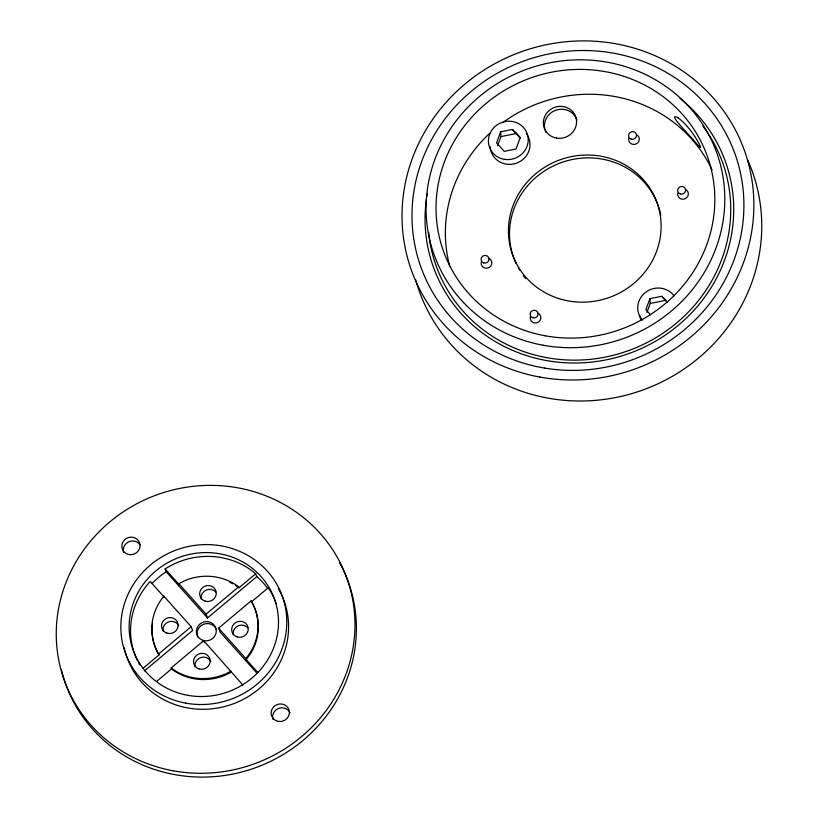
<?xml version="1.0" encoding="UTF-8"?>
<svg xmlns="http://www.w3.org/2000/svg" width="818" height="818" viewBox="0 0 818 818"><rect width="100%" height="100%" fill="white"/><g stroke="black" fill="none" stroke-linecap="round" stroke-linejoin="round"><path stroke-width="1.23" d="M500.626 131.831L496.536 142.772L504.215 151.35L515.984 148.988L520.074 138.048L512.395 129.469L500.626 131.831L500.943 136.606L497.589 145.594M646.905 312.415L650.259 303.437L665.954 300.278L661.721 296.29L649.952 298.652L645.862 309.593L650.474 314.736M144.295 671.036L192.588 630.504L191.156 626.68L163.876 596.21L163.477 596.68A53.415 50.859 -20.6 0 0 158.324 653.47L158.999 654.921L143.181 668.194M163.835 597.631L163.876 596.21M257.823 672.498L246.259 659.574L245.891 658.623L250.288 652.549A53.415 50.859 -20.6 0 0 251.453 601.363L251.136 600.862L218.621 628.152L220.052 631.966L257.159 673.418M246.259 659.574L250.645 653.5A53.415 50.859 -20.6 0 0 251.811 602.324L251.136 600.862M158.641 653.971L191.156 626.68M256.791 576.629L207.527 617.968L206.095 614.154L238.611 586.864L238.13 586.486A53.415 50.859 -20.6 0 0 185.645 580.33L178.815 583.674L179.173 584.635L165.134 568.939A75.123 71.524 -20.6 0 1 255.707 573.766L256.791 576.629A75.123 71.524 -20.6 0 1 267.967 588.704M238.498 587.447L238.968 587.815L255.707 573.766M231.32 672.11L230.788 672.427A53.415 50.859 -20.6 0 1 171.995 669.298L171.167 667.969L203.682 640.678L242.885 685.034M156.647 681.414L171.524 668.919M230.962 671.159L230.42 671.476A53.415 50.859 -20.6 0 1 171.637 668.347L171.167 667.969M500.943 136.606L516.628 133.457L520.575 137.864M678.429 118.181L677.59 117.639A19.959 2.802 43.2 0 0 680.576 125.696L681.68 126.943A20.092 2.546 45.9 0 0 685.269 130.921L686.517 132.271A20.041 2.27 48.6 0 0 690.208 136.361L691.394 137.68A20.041 1.984 51.4 0 0 694.656 141.371L695.617 142.475A20.092 1.697 54.1 0 0 698.051 145.236L698.705 145.931A19.959 1.401 56.7 0 0 695.699 137.894L694.789 136.483A20.092 1.697 54.1 0 0 691.721 132.025L690.637 130.573A20.041 1.984 51.4 0 0 687.151 126.309L685.975 124.99A20.041 2.27 48.6 0 0 682.498 121.473L681.394 120.502M512.395 129.469L516.628 133.457M661.721 296.29L667.099 302.292M178.815 583.674L206.095 614.154M218.621 628.152L245.891 658.623M165.134 568.939L166.207 571.802L207.527 617.968M164.234 597.171L150.195 581.475A75.123 71.524 -20.6 0 0 137.557 660.872M251.811 602.324L251.494 601.813L268.243 587.764A75.123 71.524 -20.6 0 1 276.095 603.418M158.999 654.921L158.682 654.42A53.415 50.859 -20.6 0 1 152.598 623.326M238.611 586.864L238.968 587.815M203.682 640.678L204.398 642.59M649.952 298.652L650.259 303.437M679.891 98.303A155.246 147.813 -20.6 0 1 634.114 351.576A155.246 147.813 -20.6 0 1 426.475 198.794M426.832 196.371A155.246 147.813 -20.6 0 1 427.241 193.958M449.91 266.821A140.226 133.508 -20.6 0 1 490.043 133.017M503.274 122.179A140.226 133.508 -20.6 0 1 712.069 169.899M747.632 159.899A176.944 168.477 -20.6 0 1 642.815 390.012A176.944 168.477 -20.6 0 1 415.667 279.705M705.014 129.04A152.24 144.95 -20.6 0 1 630.157 350.032A152.24 144.95 -20.6 0 1 428.673 232.435M702.897 126.156A152.24 144.95 -20.6 0 1 704.318 128.078M546.005 132.434A16.697 15.89 -20.6 0 1 555.033 110.502A16.697 15.89 -20.6 0 1 576.874 119.909M525.688 278.611A76.79 73.109 -20.6 0 1 523.305 275.594M519.716 270.267A76.79 73.109 -20.6 0 1 518.418 268.059M516.097 263.539A76.79 73.109 -20.6 0 1 562.896 162.036A76.79 73.109 -20.6 0 1 660.791 215.114M636.793 134.878A5.337 5.082 -20.6 0 1 638.756 141.402A5.337 5.082 -20.6 0 1 632.161 144.162A5.337 5.082 -20.6 0 1 628.827 138.222M526.475 133.753A20.031 19.07 -20.6 0 1 518.234 162.445A20.031 19.07 -20.6 0 1 490.739 150.277M490.391 148.539A20.031 19.07 -20.6 0 1 490.217 146.78M642.375 320.032A20.031 19.07 -20.6 0 1 645.545 292.353A20.031 19.07 -20.6 0 1 674.001 295.799M537.365 313.028A5.337 5.082 -20.6 0 1 540.596 319.317A5.337 5.082 -20.6 0 1 534.082 322.854A5.337 5.082 -20.6 0 1 530.401 316.811M488.305 258.212A5.337 5.082 -20.6 0 1 491.536 264.5A5.337 5.082 -20.6 0 1 485.023 268.038A5.337 5.082 -20.6 0 1 481.332 261.995M641.251 320.411A20.031 19.07 -20.6 0 1 639.717 315.37M685.862 189.694A5.337 5.082 -20.6 0 1 687.815 196.208A5.337 5.082 -20.6 0 1 681.23 198.978A5.337 5.082 -20.6 0 1 677.887 193.038M678.419 118.15A20.092 2.546 45.9 0 1 681.384 120.461M339.726 562.948A150.236 143.048 -20.6 0 1 258.294 766.691A150.236 143.048 -20.6 0 1 61.391 669.564M229.776 582.232A53.415 50.859 -20.6 0 1 232.803 583.786M235.717 585.524A53.415 50.859 -20.6 0 1 237.578 586.782M278.365 588.623A83.467 79.469 -20.6 0 1 235.666 702.897A83.467 79.469 -20.6 0 1 125.001 650.821M124.745 649.809A83.467 79.469 -20.6 0 1 124.285 647.784M139.766 665.003A75.123 71.524 -20.6 0 1 138.62 662.958M197.68 636.721A10.021 9.54 -20.6 0 1 203.641 624.236A10.021 9.54 -20.6 0 1 216.402 629.574M233.222 634.748A8.344 7.945 -20.6 0 1 247.752 627.774M163.079 631.005A8.344 7.945 -20.6 0 1 178.774 625.76M195.083 666.762A8.344 7.945 -20.6 0 1 210.768 661.506M201.228 599.001A8.344 7.945 -20.6 0 1 215.758 592.028M152.107 583.459A75.123 71.524 -20.6 0 1 166.207 571.802M272.956 719.329A9.182 8.742 -20.6 0 1 278.519 708.419A9.182 8.742 -20.6 0 1 290.022 712.672M123.63 552.508A9.182 8.742 -20.6 0 1 140.103 544.819M543.08 345.227A150.236 143.048 -20.6 0 0 717.887 156.074A150.236 143.048 -20.6 0 0 465.319 109.97A150.236 143.048 -20.6 0 0 543.08 345.227M539.839 377.067A176.944 168.477 -20.6 0 0 745.73 154.285A176.944 168.477 -20.6 0 0 448.254 99.98A176.944 168.477 -20.6 0 0 539.839 377.067M544.655 368.1A166.933 158.937 -20.6 0 0 735.392 155.001A166.933 158.937 -20.6 0 0 453.786 108.232A166.933 158.937 -20.6 0 0 544.655 368.1M545.238 335.799A140.226 133.508 -20.6 0 0 708.388 159.254A140.226 133.508 -20.6 0 0 472.661 116.217A140.226 133.508 -20.6 0 0 545.238 335.799M631.179 139.132A4.008 3.814 -20.6 0 0 636.465 134.694A4.008 3.814 -20.6 0 0 629.983 132.618A4.008 3.814 -20.6 0 0 631.179 139.132M504.44 159.346A20.031 19.07 -20.6 0 0 527.16 133.631A20.031 19.07 -20.6 0 0 493.315 128.242A20.031 19.07 -20.6 0 0 504.44 159.346M532.753 317.711A4.008 3.814 -20.6 0 0 538.039 313.284A4.008 3.814 -20.6 0 0 531.557 311.208A4.008 3.814 -20.6 0 0 532.753 317.711M483.683 262.905A4.008 3.814 -20.6 0 0 488.97 258.468A4.008 3.814 -20.6 0 0 482.487 256.392A4.008 3.814 -20.6 0 0 483.683 262.905M558.643 298.509A76.79 73.109 -20.6 0 0 659.952 213.498A76.79 73.109 -20.6 0 0 535.698 173.784A76.79 73.109 -20.6 0 0 558.643 298.509M556.373 138.068A16.697 15.89 -20.6 0 0 575.8 117.046A16.697 15.89 -20.6 0 0 547.733 111.923A16.697 15.89 -20.6 0 0 556.373 138.068M680.249 193.938A4.008 3.814 -20.6 0 0 685.525 189.51A4.008 3.814 -20.6 0 0 679.042 187.434A4.008 3.814 -20.6 0 0 680.249 193.938M173.252 770.801A150.236 143.048 -20.6 0 0 348.069 581.649A150.236 143.048 -20.6 0 0 95.502 535.534A150.236 143.048 -20.6 0 0 173.252 770.801M237.118 636.885A8.344 7.945 -20.6 0 0 248.13 627.641A8.344 7.945 -20.6 0 0 234.623 623.326A8.344 7.945 -20.6 0 0 237.118 636.885M185.839 703.143A83.467 79.469 -20.6 0 0 282.956 598.06A83.467 79.469 -20.6 0 0 142.639 572.447A83.467 79.469 -20.6 0 0 185.839 703.143M187.639 695.29A75.123 71.524 -20.6 0 0 275.042 600.709A75.123 71.524 -20.6 0 0 148.753 577.651A75.123 71.524 -20.6 0 0 187.639 695.29M202.915 640.361A10.021 9.54 -20.6 0 0 216.126 629.267A10.021 9.54 -20.6 0 0 199.919 624.083A10.021 9.54 -20.6 0 0 202.915 640.361M166.974 633.142A8.344 7.945 -20.6 0 0 177.987 623.909A8.344 7.945 -20.6 0 0 164.479 619.594A8.344 7.945 -20.6 0 0 166.974 633.142M198.978 668.899A8.344 7.945 -20.6 0 0 209.991 659.656A8.344 7.945 -20.6 0 0 196.484 655.341A8.344 7.945 -20.6 0 0 198.978 668.899M205.124 601.138A8.344 7.945 -20.6 0 0 216.136 591.895A8.344 7.945 -20.6 0 0 202.629 587.58A8.344 7.945 -20.6 0 0 205.124 601.138M278.14 721.353A9.182 8.742 -20.6 0 0 289.02 709.963A9.182 8.742 -20.6 0 0 273.641 706.895A9.182 8.742 -20.6 0 0 278.14 721.353M128.815 554.532A9.182 8.742 -20.6 0 0 139.694 543.142A9.182 8.742 -20.6 0 0 124.326 540.074A9.182 8.742 -20.6 0 0 128.815 554.532"/></g></svg>
